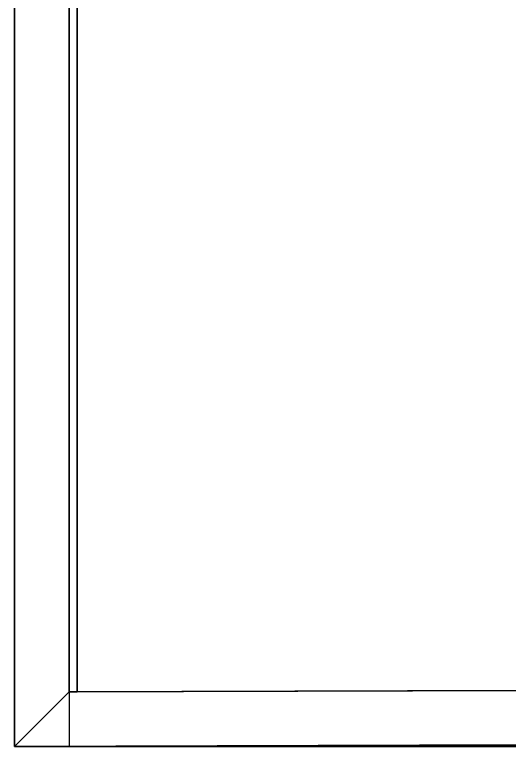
# Model space of a CAD drawing. Extents: x 0 to 2992, y -2739 to 0.
# Drawn here: x 0 to 910, y -2716 to -1370 of the extents above; entities that cross this region are included whole.
import ezdxf

# ---------------------------------------------------------------- set-up
doc = ezdxf.new("R2010")
doc.units = 0
for name, color, linetype in [('LAYER0', 7, 'CONTINUOUS'), ('LAYER1', 7, 'CONTINUOUS'), ('LAYER2', 7, 'CONTINUOUS'), ('LAYER87', 7, 'CONTINUOUS')]:
    doc.layers.add(name, color=color, linetype=linetype)

msp = doc.modelspace()

# ---------------------------------------------------------------- linework, layer by layer
at = {"layer": 'LAYER0', "invisible_edges": 1}
for points in [[(2992.49, 0), (0, -2716.32), (0, 0), (2992.49, 0)], [(0, 0, 5), (0, -2716.32), (0, -2716.32, 5), (0, 0, 5)], [(0, -2716.32), (0, 0, 5), (0, 0), (0, -2716.32)], [(2992.49, -2716.32, 5), (0, 0, 5), (0, -2716.32, 5), (2992.49, -2716.32, 5)], [(0, 0, 5), (2992.49, -2716.32, 5), (2992.49, 0, 5), (0, 0, 5)], [(0, -2716.32), (2992.49, 0), (2992.49, -2716.32), (0, -2716.32)], [(2992.49, -2716.32, 5), (0, -2716.32), (2992.49, -2716.32), (2992.49, -2716.32, 5)], [(0, -2716.32), (2992.49, -2716.32, 5), (0, -2716.32, 5), (0, -2716.32)]]:
    msp.add_3dface(points, dxfattribs=at)
at = {"layer": 'LAYER1', "invisible_edges": 1}
for points in [[(100, -100, 5), (0, -2716.32, 5), (0, 0, 5), (100, -100, 5)], [(0, 0, 2598), (0, -2716.32, 5), (0, -2716.32, 2598), (0, 0, 2598)], [(0, -2716.32, 5), (0, 0, 2598), (0, 0, 5), (0, -2716.32, 5)], [(100, -2616, 2598), (0, 0, 2598), (0, -2716.32, 2598), (100, -2616, 2598)], [(0, 0, 2598), (100, -2616, 2598), (100, -100, 2598), (0, 0, 2598)], [(0, -2716.32, 5), (100, -100, 5), (100, -2616, 5), (0, -2716.32, 5)], [(100, -100, 5), (100, -2616, 2598), (100, -2616, 5), (100, -100, 5)], [(100, -2616, 2598), (100, -100, 5), (100, -100, 2598), (100, -2616, 2598)], [(100, -2616, 5), (0, -2716.32, 2598), (0, -2716.32, 5), (100, -2616, 5)], [(0, -2716.32, 2598), (100, -2616, 5), (100, -2616, 2598), (0, -2716.32, 2598)]]:
    msp.add_3dface(points, dxfattribs=at)
at = {"layer": 'LAYER2'}
for points, invisible_edges in [([(2880.99, -2607.03, 2598), (930, -2613.32, 2156), (100, -2616, 2598), (2880.99, -2607.03, 2598)], 3), ([(100, -2616, 2598), (0, -2716.32, 5), (0, -2716.32, 2598), (100, -2616, 2598)], 1), ([(0, -2716.32, 5), (100, -2616, 2598), (100, -2616, 5), (0, -2716.32, 5)], 1), ([(100, -2616, 2598), (930, -2613.32, 2156), (100, -2616, 2156), (100, -2616, 2598)], 1), ([(0, -2716.32, 2598), (100.32, -2716, 2156), (2980.5, -2706.71, 2598), (0, -2716.32, 2598)], 3), ([(930.32, -2713.32, 2156), (2980.5, -2706.71, 2598), (100.32, -2716, 2156), (930.32, -2713.32, 2156)], 3), ([(0, -2716.32, 5), (100.32, -2716, 2156), (0, -2716.32, 2598), (0, -2716.32, 5)], 3), ([(100.32, -2716, 2156), (0, -2716.32, 5), (100.32, -2716, 5), (100.32, -2716, 2156)], 1)]:
    msp.add_3dface(points, dxfattribs=dict(at, invisible_edges=invisible_edges))
msp.add_3dface([(100.32, -2715.997, 5), (0, -2716.32, 5), (100, -2616, 5), (100.32, -2715.997, 5)], dxfattribs=at)
at = {"layer": 'LAYER87'}
for points, invisible_edges in [([(100, -100, 5), (115, -115, 5), (100, -2616, 5), (100, -100, 5)], 3), ([(100, -100, 116), (100, -2616, 5), (100, -2616, 116), (100, -100, 116)], 1), ([(100, -2616, 5), (100, -100, 116), (100, -100, 5), (100, -2616, 5)], 1), ([(115, -2616, 116), (100, -100, 116), (100, -2616, 116), (115, -2616, 116)], 1), ([(100, -100, 116), (115, -2616, 116), (115, -115, 116), (100, -100, 116)], 5), ([(115, -2616, 5), (100, -2616, 5), (115, -115, 5), (115, -2616, 5)], 2), ([(115, -115, 5), (115, -2616, 116), (115, -2616, 5), (115, -115, 5)], 1), ([(115, -2616, 116), (115, -115, 5), (115, -115, 116), (115, -2616, 116)], 1), ([(115, -2616, 116), (100, -2616, 5), (115, -2616, 5), (115, -2616, 116)], 1), ([(100, -2616, 5), (115, -2616, 116), (100, -2616, 116), (100, -2616, 5)], 1)]:
    msp.add_3dface(points, dxfattribs=dict(at, invisible_edges=invisible_edges))

# ---------------------------------------------------------------- meshes
at = {"layer": 'LAYER2'}
mesh = msp.add_polymesh((2, 2), dxfattribs=at)
for k, corner in enumerate([(100, -2616, 2598), (2880.985, -2607.035, 2598), (0, -2716.323, 2598), (2980.499, -2706.715, 2598)]):
    mesh.set_mesh_vertex(divmod(k, 2), corner)

doc.saveas('drawing.dxf')
